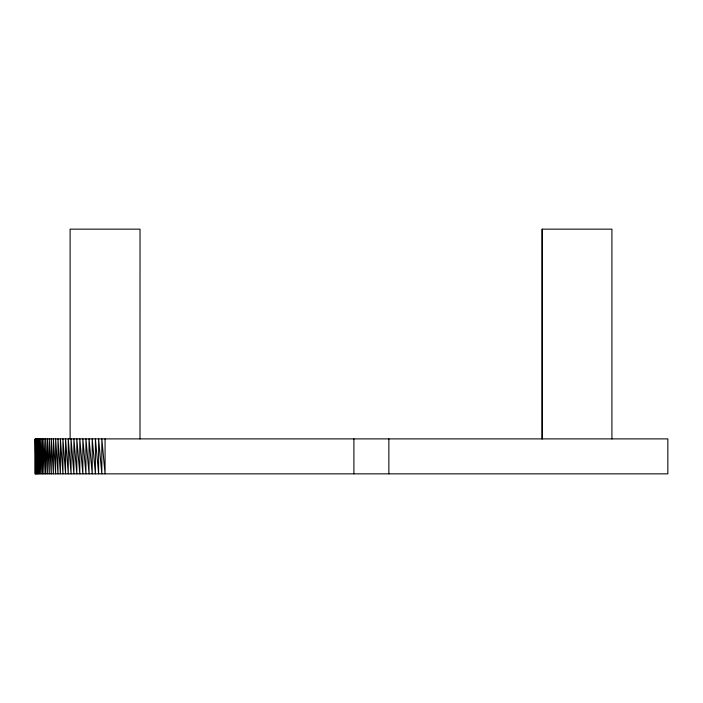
<?xml version="1.0" encoding="UTF-8"?>
<svg xmlns="http://www.w3.org/2000/svg" width="703" height="703" viewBox="0 0 703 703"><rect width="100%" height="100%" fill="white"/><g stroke="black" fill="none" stroke-linecap="round" stroke-linejoin="round"><path stroke-width="1.05" d="M35.229 473.848L35.15 438.892L667.85 438.892L667.85 473.848L35.15 473.848L35.229 438.892L35.818 473.848L35.818 438.892L36.336 473.848L36.336 438.892L37.004 473.848L37.004 438.892L37.821 473.848L37.821 438.892L38.77 473.848L38.77 438.892L39.869 473.848L39.869 438.892L41.108 473.848L41.108 438.892L42.479 473.848L42.479 438.892L43.981 473.848L43.981 438.892L45.625 473.848L45.625 438.892L47.382 473.848L47.382 438.892L49.272 473.848L49.272 438.892L51.275 473.848L51.275 438.892L53.393 473.848L53.393 438.892L55.625 473.848L55.625 438.892L57.962 473.848L57.962 438.892L60.396 473.848L60.396 438.892L62.927 473.848L62.927 438.892L65.555 473.848L65.555 438.892L68.261 473.848L68.261 438.892L71.047 473.848L71.047 438.892L73.903 473.848L73.903 438.892L76.82 473.848L76.82 438.892L79.808 473.848L79.808 438.892L82.849 473.848L82.849 438.892L85.933 473.848L85.933 438.892L89.053 473.848L89.053 438.892L92.216 473.848L92.216 438.892L95.406 473.848L95.406 438.892L98.613 473.848L98.613 438.892L101.83 473.848L101.83 438.892L105.063 473.848L105.063 438.892M611.918 438.892L611.918 229.152L542.039 229.152L542.039 438.892M542.285 229.152L542.285 438.892M388.864 438.892L388.864 473.848M353.908 438.892L353.908 473.848M140.002 438.892L140.02 229.152L70.107 229.152L70.124 438.892"/></g></svg>
